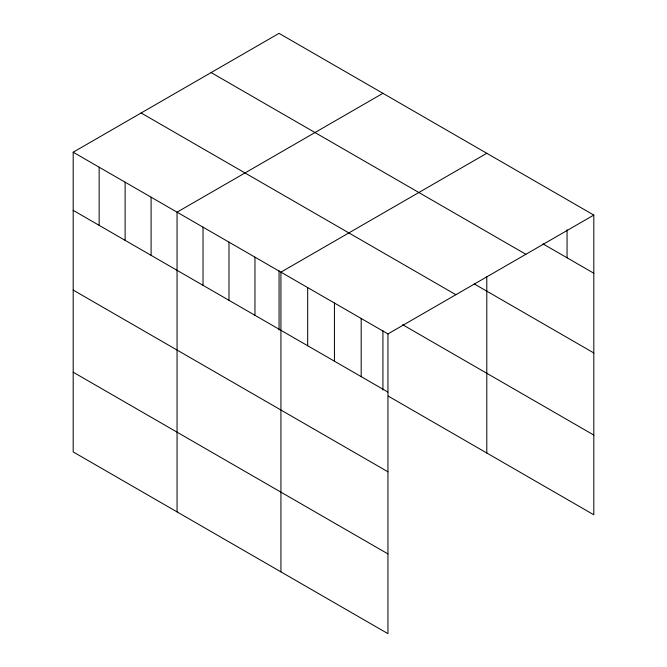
<?xml version="1.0" encoding="UTF-8"?>
<svg xmlns="http://www.w3.org/2000/svg" width="667" height="667" viewBox="0 0 667 667"><rect width="100%" height="100%" fill="white"/><g stroke="black" fill="none" stroke-linecap="round" stroke-linejoin="round"><path stroke-width="1" d="M73.187 152.209L387.944 333.925L387.944 633.65L73.187 451.926L73.187 152.209L279.056 33.35L593.813 215.074L593.813 514.791L388.294 396.14M382.925 93.322L177.055 212.173L177.055 511.897M486.793 153.285L280.924 272.144L280.924 571.861M387.944 333.925L593.813 215.074M542.98 243.889L593.813 273.237M211.122 72.57L525.879 254.294M474.262 283.925L593.813 352.951M141.121 112.981L455.878 294.706M402.626 324.696L593.813 435.076M73.187 210.363L387.944 392.088M73.187 290.078L387.944 471.802M73.187 372.211L387.944 553.935M567.058 229.748L567.058 257.787M486.793 276.855L486.793 453.01M382.925 330.699L382.925 389.97M361.189 318.484L361.189 376.647M334.434 303.035L334.434 361.197M307.679 287.594L307.679 345.748M279.056 270.727L279.056 330.007M254.961 257.154L254.961 315.316M228.989 242.163L228.989 300.317M203.026 227.164L203.026 285.326M151.092 197.182L151.092 255.344M125.121 182.191L125.121 240.353M99.158 167.2L99.158 225.363"/></g></svg>
